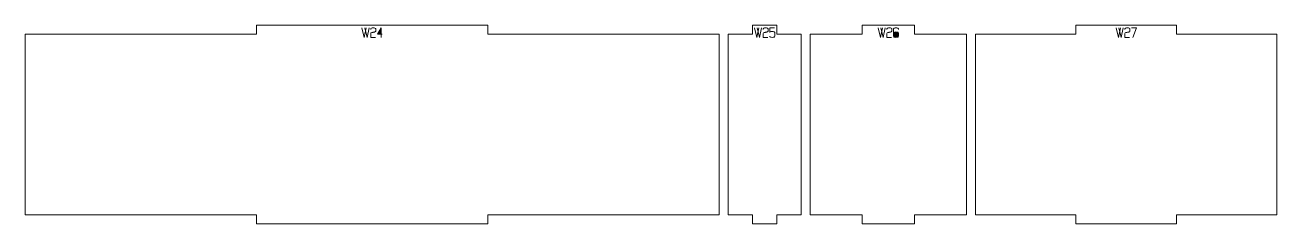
# Model space of a CAD drawing. Header units: centimetres. Extents: x -249 to 275, y -506 to 461.
# Drawn here: x 233.16 to 274.82, y -266.7 to -260.1 of the extents above; entities that cross this region are included whole.
import ezdxf

# ---------------------------------------------------------------- set-up
doc = ezdxf.new("R2010")
doc.units = ezdxf.units.CM
doc.header["$MEASUREMENT"] = 0
doc.layers.add('Capa 1', color=7, linetype='Continuous')

msp = doc.modelspace()

# ---------------------------------------------------------------- hatches: boundary and pattern name
at = {"layer": 'Capa 1', "true_color": 0x3e4095}
h = msp.add_hatch(color=175, dxfattribs=at)
edge = h.paths.add_edge_path()
edge.add_spline(control_points=[(244.36789, -260.19069), (244.36789, -260.19069), (244.44585, -260.50713), (244.44585, -260.50713), (244.44585, -260.50713), (244.51419, -260.19069), (244.51419, -260.19069), (244.51419, -260.19069), (244.51419, -260.19069), (244.51419, -260.19069), (244.51419, -260.19069), (244.44585, -260.50713), (244.44585, -260.50713), (244.44585, -260.50713), (244.36789, -260.19069), (244.36789, -260.19069)], knot_values=[0, 0, 0, 0, 0.2, 0.2, 0.2, 0.4, 0.4, 0.4, 0.6, 0.6, 0.6, 0.8, 0.8, 0.8, 1, 1, 1, 1], degree=3, periodic=1)
h = msp.add_hatch(color=175, dxfattribs=at)
edge = h.paths.add_edge_path()
edge.add_spline(control_points=[(244.46145, -260.19069), (244.46145, -260.19069), (244.53941, -260.50713), (244.53941, -260.50713), (244.53941, -260.50713), (244.60774, -260.19069), (244.60774, -260.19069), (244.60774, -260.19069), (244.60774, -260.19069), (244.60774, -260.19069), (244.60774, -260.19069), (244.53941, -260.50713), (244.53941, -260.50713), (244.53941, -260.50713), (244.46145, -260.19069), (244.46145, -260.19069)], knot_values=[0, 0, 0, 0, 0.2, 0.2, 0.2, 0.4, 0.4, 0.4, 0.6, 0.6, 0.6, 0.8, 0.8, 0.8, 1, 1, 1, 1], degree=3, periodic=1)
h = msp.add_hatch(color=175, dxfattribs=at)
edge = h.paths.add_edge_path()
edge.add_spline(control_points=[(244.66094, -260.50713), (244.66094, -260.50713), (244.66094, -260.37459), (244.66094, -260.37459), (244.66186, -260.36267), (244.67271, -260.3535), (244.6935, -260.34708), (244.70206, -260.34646), (244.71024, -260.34547), (244.71804, -260.34409), (244.72583, -260.34272), (244.73371, -260.34127), (244.74166, -260.33974), (244.75633, -260.33729), (244.76757, -260.3353), (244.77536, -260.33378), (244.78316, -260.33225), (244.79073, -260.33026), (244.79807, -260.32781), (244.81702, -260.32078), (244.8265, -260.31176), (244.8265, -260.30076), (244.8265, -260.30076), (244.8265, -260.226), (244.8265, -260.226), (244.8265, -260.21622), (244.81863, -260.20789), (244.80288, -260.20101), (244.78714, -260.19413), (244.76749, -260.19069), (244.74395, -260.19069), (244.72041, -260.19069), (244.70076, -260.19413), (244.68502, -260.20101), (244.66927, -260.20789), (244.6614, -260.21622), (244.6614, -260.226), (244.6614, -260.226), (244.6614, -260.24847), (244.6614, -260.24847), (244.6614, -260.24847), (244.6614, -260.226), (244.6614, -260.226), (244.6614, -260.21622), (244.66927, -260.20789), (244.68502, -260.20101), (244.70076, -260.19413), (244.72041, -260.19069), (244.74395, -260.19069), (244.76749, -260.19069), (244.78714, -260.19413), (244.80288, -260.20101), (244.81863, -260.20789), (244.8265, -260.21622), (244.8265, -260.226), (244.8265, -260.226), (244.8265, -260.30076), (244.8265, -260.30076), (244.8265, -260.31176), (244.81702, -260.32078), (244.79807, -260.32781), (244.79073, -260.33026), (244.78316, -260.33225), (244.77536, -260.33378), (244.76757, -260.3353), (244.75633, -260.33729), (244.74166, -260.33974), (244.73371, -260.34127), (244.72583, -260.34272), (244.71804, -260.34409), (244.71024, -260.34547), (244.70206, -260.34646), (244.6935, -260.34708), (244.67271, -260.3535), (244.66186, -260.36267), (244.66094, -260.37459), (244.66094, -260.37459), (244.66094, -260.50713), (244.66094, -260.50713), (244.66094, -260.50713), (244.81779, -260.50713), (244.81779, -260.50713), (244.81779, -260.50713), (244.66094, -260.50713), (244.66094, -260.50713)], knot_values=[0, 0, 0, 0, 0.03571429, 0.03571429, 0.03571429, 0.07142857, 0.07142857, 0.07142857, 0.10714286, 0.10714286, 0.10714286, 0.14285714, 0.14285714, 0.14285714, 0.17857143, 0.17857143, 0.17857143, 0.21428571, 0.21428571, 0.21428571, 0.25, 0.25, 0.25, 0.28571429, 0.28571429, 0.28571429, 0.32142857, 0.32142857, 0.32142857, 0.35714286, 0.35714286, 0.35714286, 0.39285714, 0.39285714, 0.39285714, 0.42857143, 0.42857143, 0.42857143, 0.46428571, 0.46428571, 0.46428571, 0.5, 0.5, 0.5, 0.53571429, 0.53571429, 0.53571429, 0.57142857, 0.57142857, 0.57142857, 0.60714286, 0.60714286, 0.60714286, 0.64285714, 0.64285714, 0.64285714, 0.67857143, 0.67857143, 0.67857143, 0.71428571, 0.71428571, 0.71428571, 0.75, 0.75, 0.75, 0.78571429, 0.78571429, 0.78571429, 0.82142857, 0.82142857, 0.82142857, 0.85714286, 0.85714286, 0.85714286, 0.89285714, 0.89285714, 0.89285714, 0.92857143, 0.92857143, 0.92857143, 0.96428571, 0.96428571, 0.96428571, 1, 1, 1, 1], degree=3, periodic=1)
h = msp.add_hatch(color=175, dxfattribs=at)
edge = h.paths.add_edge_path()
edge.add_spline(control_points=[(245.01132, -260.40257), (245.01132, -260.40257), (245.01132, -260.19023), (245.01132, -260.19023), (245.01132, -260.19023), (244.88153, -260.40257), (244.88153, -260.40257), (244.88153, -260.40257), (245.01132, -260.40257), (245.01132, -260.40257)], knot_values=[0, 0, 0, 0, 0.33333333, 0.33333333, 0.33333333, 0.66666667, 0.66666667, 0.66666667, 1, 1, 1, 1], degree=3, periodic=1)
h = msp.add_hatch(color=175, dxfattribs=at)
edge = h.paths.add_edge_path()
edge.add_spline(control_points=[(245.01132, -260.40257), (245.01132, -260.40257), (245.01132, -260.50713), (245.01132, -260.50713), (245.01132, -260.50713), (245.01132, -260.40257), (245.01132, -260.40257), (245.01132, -260.40257), (244.88153, -260.40257), (244.88153, -260.40257), (244.88153, -260.40257), (245.01132, -260.19023), (245.01132, -260.19023), (245.01132, -260.19023), (245.01132, -260.40257), (245.01132, -260.40257), (245.01132, -260.40257), (245.04113, -260.40257), (245.04113, -260.40257), (245.04113, -260.40257), (245.01132, -260.40257), (245.01132, -260.40257)], knot_values=[0, 0, 0, 0, 0.14285714, 0.14285714, 0.14285714, 0.28571429, 0.28571429, 0.28571429, 0.42857143, 0.42857143, 0.42857143, 0.57142857, 0.57142857, 0.57142857, 0.71428571, 0.71428571, 0.71428571, 0.85714286, 0.85714286, 0.85714286, 1, 1, 1, 1], degree=3, periodic=1)
h = msp.add_hatch(color=175, dxfattribs=at)
edge = h.paths.add_edge_path()
edge.add_spline(control_points=[(257.42758, -260.19069), (257.42758, -260.19069), (257.50554, -260.50713), (257.50554, -260.50713), (257.50554, -260.50713), (257.57388, -260.19069), (257.57388, -260.19069), (257.57388, -260.19069), (257.57388, -260.19069), (257.57388, -260.19069), (257.57388, -260.19069), (257.50554, -260.50713), (257.50554, -260.50713), (257.50554, -260.50713), (257.42758, -260.19069), (257.42758, -260.19069)], knot_values=[0, 0, 0, 0, 0.2, 0.2, 0.2, 0.4, 0.4, 0.4, 0.6, 0.6, 0.6, 0.8, 0.8, 0.8, 1, 1, 1, 1], degree=3, periodic=1)
h = msp.add_hatch(color=175, dxfattribs=at)
edge = h.paths.add_edge_path()
edge.add_spline(control_points=[(257.52114, -260.19069), (257.52114, -260.19069), (257.5991, -260.50713), (257.5991, -260.50713), (257.5991, -260.50713), (257.66743, -260.19069), (257.66743, -260.19069), (257.66743, -260.19069), (257.66743, -260.19069), (257.66743, -260.19069), (257.66743, -260.19069), (257.5991, -260.50713), (257.5991, -260.50713), (257.5991, -260.50713), (257.52114, -260.19069), (257.52114, -260.19069)], knot_values=[0, 0, 0, 0, 0.2, 0.2, 0.2, 0.4, 0.4, 0.4, 0.6, 0.6, 0.6, 0.8, 0.8, 0.8, 1, 1, 1, 1], degree=3, periodic=1)
h = msp.add_hatch(color=175, dxfattribs=at)
edge = h.paths.add_edge_path()
edge.add_spline(control_points=[(257.72063, -260.50713), (257.72063, -260.50713), (257.72063, -260.37459), (257.72063, -260.37459), (257.72155, -260.36267), (257.7324, -260.3535), (257.75319, -260.34708), (257.76175, -260.34646), (257.76993, -260.34547), (257.77773, -260.34409), (257.78552, -260.34272), (257.7934, -260.34127), (257.80135, -260.33974), (257.81602, -260.33729), (257.82726, -260.3353), (257.83505, -260.33378), (257.84285, -260.33225), (257.85042, -260.33026), (257.85776, -260.32781), (257.87671, -260.32078), (257.88619, -260.31176), (257.88619, -260.30076), (257.88619, -260.30076), (257.88619, -260.226), (257.88619, -260.226), (257.88619, -260.21622), (257.87832, -260.20789), (257.86257, -260.20101), (257.84683, -260.19413), (257.82718, -260.19069), (257.80364, -260.19069), (257.7801, -260.19069), (257.76045, -260.19413), (257.74471, -260.20101), (257.72896, -260.20789), (257.72109, -260.21622), (257.72109, -260.226), (257.72109, -260.226), (257.72109, -260.24847), (257.72109, -260.24847), (257.72109, -260.24847), (257.72109, -260.226), (257.72109, -260.226), (257.72109, -260.21622), (257.72896, -260.20789), (257.74471, -260.20101), (257.76045, -260.19413), (257.7801, -260.19069), (257.80364, -260.19069), (257.82718, -260.19069), (257.84683, -260.19413), (257.86257, -260.20101), (257.87832, -260.20789), (257.88619, -260.21622), (257.88619, -260.226), (257.88619, -260.226), (257.88619, -260.30076), (257.88619, -260.30076), (257.88619, -260.31176), (257.87671, -260.32078), (257.85776, -260.32781), (257.85042, -260.33026), (257.84285, -260.33225), (257.83505, -260.33378), (257.82726, -260.3353), (257.81602, -260.33729), (257.80135, -260.33974), (257.7934, -260.34127), (257.78552, -260.34272), (257.77773, -260.34409), (257.76993, -260.34547), (257.76175, -260.34646), (257.75319, -260.34708), (257.7324, -260.3535), (257.72155, -260.36267), (257.72063, -260.37459), (257.72063, -260.37459), (257.72063, -260.50713), (257.72063, -260.50713), (257.72063, -260.50713), (257.87748, -260.50713), (257.87748, -260.50713), (257.87748, -260.50713), (257.72063, -260.50713), (257.72063, -260.50713)], knot_values=[0, 0, 0, 0, 0.03571429, 0.03571429, 0.03571429, 0.07142857, 0.07142857, 0.07142857, 0.10714286, 0.10714286, 0.10714286, 0.14285714, 0.14285714, 0.14285714, 0.17857143, 0.17857143, 0.17857143, 0.21428571, 0.21428571, 0.21428571, 0.25, 0.25, 0.25, 0.28571429, 0.28571429, 0.28571429, 0.32142857, 0.32142857, 0.32142857, 0.35714286, 0.35714286, 0.35714286, 0.39285714, 0.39285714, 0.39285714, 0.42857143, 0.42857143, 0.42857143, 0.46428571, 0.46428571, 0.46428571, 0.5, 0.5, 0.5, 0.53571429, 0.53571429, 0.53571429, 0.57142857, 0.57142857, 0.57142857, 0.60714286, 0.60714286, 0.60714286, 0.64285714, 0.64285714, 0.64285714, 0.67857143, 0.67857143, 0.67857143, 0.71428571, 0.71428571, 0.71428571, 0.75, 0.75, 0.75, 0.78571429, 0.78571429, 0.78571429, 0.82142857, 0.82142857, 0.82142857, 0.85714286, 0.85714286, 0.85714286, 0.89285714, 0.89285714, 0.89285714, 0.92857143, 0.92857143, 0.92857143, 0.96428571, 0.96428571, 0.96428571, 1, 1, 1, 1], degree=3, periodic=1)
h = msp.add_hatch(color=175, dxfattribs=at)
edge = h.paths.add_edge_path()
edge.add_spline(control_points=[(258.02377, -260.50713), (258.00023, -260.50713), (257.98058, -260.50369), (257.96484, -260.49681), (257.94909, -260.48993), (257.94122, -260.4816), (257.94122, -260.47182), (257.94122, -260.4816), (257.94909, -260.48993), (257.96484, -260.49681), (257.98058, -260.50369), (258.00023, -260.50713), (258.02377, -260.50713), (258.04731, -260.50713), (258.06696, -260.50369), (258.0827, -260.49681), (258.09845, -260.48993), (258.10632, -260.4816), (258.10632, -260.47182), (258.10632, -260.47182), (258.10632, -260.34616), (258.10632, -260.34616), (258.10632, -260.33637), (258.09845, -260.32804), (258.0827, -260.32116), (258.06696, -260.31428), (258.04731, -260.31084), (258.02377, -260.31084), (258.00237, -260.31268), (257.98586, -260.31513), (257.97424, -260.31818), (257.96262, -260.32124), (257.95162, -260.33057), (257.94122, -260.34616), (257.94122, -260.34616), (257.94122, -260.19069), (257.94122, -260.19069), (257.94122, -260.19069), (258.10082, -260.19069), (258.10082, -260.19069), (258.10082, -260.19069), (257.94122, -260.19069), (257.94122, -260.19069), (257.94122, -260.19069), (257.94122, -260.34616), (257.94122, -260.34616), (257.95162, -260.33057), (257.96262, -260.32124), (257.97424, -260.31818), (257.98586, -260.31513), (258.00237, -260.31268), (258.02377, -260.31084), (258.04731, -260.31084), (258.06696, -260.31428), (258.0827, -260.32116), (258.09845, -260.32804), (258.10632, -260.33637), (258.10632, -260.34616), (258.10632, -260.34616), (258.10632, -260.47182), (258.10632, -260.47182), (258.10632, -260.4816), (258.09845, -260.48993), (258.0827, -260.49681), (258.06696, -260.50369), (258.04731, -260.50713), (258.02377, -260.50713)], knot_values=[0, 0, 0, 0, 0.04545455, 0.04545455, 0.04545455, 0.09090909, 0.09090909, 0.09090909, 0.13636364, 0.13636364, 0.13636364, 0.18181818, 0.18181818, 0.18181818, 0.22727273, 0.22727273, 0.22727273, 0.27272727, 0.27272727, 0.27272727, 0.31818182, 0.31818182, 0.31818182, 0.36363636, 0.36363636, 0.36363636, 0.40909091, 0.40909091, 0.40909091, 0.45454545, 0.45454545, 0.45454545, 0.5, 0.5, 0.5, 0.54545455, 0.54545455, 0.54545455, 0.59090909, 0.59090909, 0.59090909, 0.63636364, 0.63636364, 0.63636364, 0.68181818, 0.68181818, 0.68181818, 0.72727273, 0.72727273, 0.72727273, 0.77272727, 0.77272727, 0.77272727, 0.81818182, 0.81818182, 0.81818182, 0.86363636, 0.86363636, 0.86363636, 0.90909091, 0.90909091, 0.90909091, 0.95454545, 0.95454545, 0.95454545, 1, 1, 1, 1], degree=3, periodic=1)
h = msp.add_hatch(color=175, dxfattribs=at)
edge = h.paths.add_edge_path()
edge.add_spline(control_points=[(261.54545, -260.19069), (261.54545, -260.19069), (261.62341, -260.50713), (261.62341, -260.50713), (261.62341, -260.50713), (261.69175, -260.19069), (261.69175, -260.19069), (261.69175, -260.19069), (261.69175, -260.19069), (261.69175, -260.19069), (261.69175, -260.19069), (261.62341, -260.50713), (261.62341, -260.50713), (261.62341, -260.50713), (261.54545, -260.19069), (261.54545, -260.19069)], knot_values=[0, 0, 0, 0, 0.2, 0.2, 0.2, 0.4, 0.4, 0.4, 0.6, 0.6, 0.6, 0.8, 0.8, 0.8, 1, 1, 1, 1], degree=3, periodic=1)
h = msp.add_hatch(color=175, dxfattribs=at)
edge = h.paths.add_edge_path()
edge.add_spline(control_points=[(261.63901, -260.19069), (261.63901, -260.19069), (261.71697, -260.50713), (261.71697, -260.50713), (261.71697, -260.50713), (261.7853, -260.19069), (261.7853, -260.19069), (261.7853, -260.19069), (261.7853, -260.19069), (261.7853, -260.19069), (261.7853, -260.19069), (261.71697, -260.50713), (261.71697, -260.50713), (261.71697, -260.50713), (261.63901, -260.19069), (261.63901, -260.19069)], knot_values=[0, 0, 0, 0, 0.2, 0.2, 0.2, 0.4, 0.4, 0.4, 0.6, 0.6, 0.6, 0.8, 0.8, 0.8, 1, 1, 1, 1], degree=3, periodic=1)
h = msp.add_hatch(color=175, dxfattribs=at)
edge = h.paths.add_edge_path()
edge.add_spline(control_points=[(261.8385, -260.50713), (261.8385, -260.50713), (261.8385, -260.37459), (261.8385, -260.37459), (261.83942, -260.36267), (261.85027, -260.3535), (261.87106, -260.34708), (261.87962, -260.34646), (261.8878, -260.34547), (261.8956, -260.34409), (261.90339, -260.34272), (261.91127, -260.34127), (261.91922, -260.33974), (261.93389, -260.33729), (261.94513, -260.3353), (261.95292, -260.33378), (261.96072, -260.33225), (261.96829, -260.33026), (261.97563, -260.32781), (261.99458, -260.32078), (262.00406, -260.31176), (262.00406, -260.30076), (262.00406, -260.30076), (262.00406, -260.226), (262.00406, -260.226), (262.00406, -260.21622), (261.99619, -260.20789), (261.98044, -260.20101), (261.9647, -260.19413), (261.94505, -260.19069), (261.92151, -260.19069), (261.89797, -260.19069), (261.87832, -260.19413), (261.86258, -260.20101), (261.84683, -260.20789), (261.83896, -260.21622), (261.83896, -260.226), (261.83896, -260.226), (261.83896, -260.24847), (261.83896, -260.24847), (261.83896, -260.24847), (261.83896, -260.226), (261.83896, -260.226), (261.83896, -260.21622), (261.84683, -260.20789), (261.86258, -260.20101), (261.87832, -260.19413), (261.89797, -260.19069), (261.92151, -260.19069), (261.94505, -260.19069), (261.9647, -260.19413), (261.98044, -260.20101), (261.99619, -260.20789), (262.00406, -260.21622), (262.00406, -260.226), (262.00406, -260.226), (262.00406, -260.30076), (262.00406, -260.30076), (262.00406, -260.31176), (261.99458, -260.32078), (261.97563, -260.32781), (261.96829, -260.33026), (261.96072, -260.33225), (261.95292, -260.33378), (261.94513, -260.3353), (261.93389, -260.33729), (261.91922, -260.33974), (261.91127, -260.34127), (261.90339, -260.34272), (261.8956, -260.34409), (261.8878, -260.34547), (261.87962, -260.34646), (261.87106, -260.34708), (261.85027, -260.3535), (261.83942, -260.36267), (261.8385, -260.37459), (261.8385, -260.37459), (261.8385, -260.50713), (261.8385, -260.50713), (261.8385, -260.50713), (261.99535, -260.50713), (261.99535, -260.50713), (261.99535, -260.50713), (261.8385, -260.50713), (261.8385, -260.50713)], knot_values=[0, 0, 0, 0, 0.03571429, 0.03571429, 0.03571429, 0.07142857, 0.07142857, 0.07142857, 0.10714286, 0.10714286, 0.10714286, 0.14285714, 0.14285714, 0.14285714, 0.17857143, 0.17857143, 0.17857143, 0.21428571, 0.21428571, 0.21428571, 0.25, 0.25, 0.25, 0.28571429, 0.28571429, 0.28571429, 0.32142857, 0.32142857, 0.32142857, 0.35714286, 0.35714286, 0.35714286, 0.39285714, 0.39285714, 0.39285714, 0.42857143, 0.42857143, 0.42857143, 0.46428571, 0.46428571, 0.46428571, 0.5, 0.5, 0.5, 0.53571429, 0.53571429, 0.53571429, 0.57142857, 0.57142857, 0.57142857, 0.60714286, 0.60714286, 0.60714286, 0.64285714, 0.64285714, 0.64285714, 0.67857143, 0.67857143, 0.67857143, 0.71428571, 0.71428571, 0.71428571, 0.75, 0.75, 0.75, 0.78571429, 0.78571429, 0.78571429, 0.82142857, 0.82142857, 0.82142857, 0.85714286, 0.85714286, 0.85714286, 0.89285714, 0.89285714, 0.89285714, 0.92857143, 0.92857143, 0.92857143, 0.96428571, 0.96428571, 0.96428571, 1, 1, 1, 1], degree=3, periodic=1)
h = msp.add_hatch(color=175, dxfattribs=at)
edge = h.paths.add_edge_path()
edge.add_spline(control_points=[(262.14164, -260.50713), (262.1181, -260.50713), (262.09845, -260.50369), (262.08271, -260.49681), (262.06696, -260.48993), (262.05909, -260.4816), (262.05909, -260.47182), (262.05909, -260.47182), (262.05909, -260.36496), (262.05909, -260.36496), (262.05909, -260.36496), (262.05909, -260.226), (262.05909, -260.226), (262.05909, -260.21622), (262.06696, -260.20789), (262.08271, -260.20101), (262.09845, -260.19413), (262.1181, -260.19069), (262.14164, -260.19069), (262.16518, -260.19069), (262.18483, -260.19413), (262.20057, -260.20101), (262.21632, -260.20789), (262.22419, -260.21622), (262.22419, -260.226), (262.22419, -260.226), (262.22419, -260.25168), (262.22419, -260.25168), (262.22419, -260.25168), (262.22419, -260.226), (262.22419, -260.226), (262.22419, -260.21622), (262.21632, -260.20789), (262.20057, -260.20101), (262.18483, -260.19413), (262.16518, -260.19069), (262.14164, -260.19069), (262.1181, -260.19069), (262.09845, -260.19413), (262.08271, -260.20101), (262.06696, -260.20789), (262.05909, -260.21622), (262.05909, -260.226), (262.05909, -260.226), (262.05909, -260.36496), (262.05909, -260.36496), (262.05909, -260.35579), (262.06864, -260.34761), (262.08775, -260.34043), (262.10686, -260.33324), (262.12482, -260.32965), (262.14164, -260.32965), (262.16518, -260.32965), (262.18483, -260.33309), (262.20057, -260.33997), (262.21632, -260.34685), (262.22419, -260.35518), (262.22419, -260.36496), (262.22419, -260.36496), (262.22419, -260.47182), (262.22419, -260.47182), (262.22419, -260.4816), (262.21632, -260.48993), (262.20057, -260.49681), (262.18483, -260.50369), (262.16518, -260.50713), (262.14164, -260.50713)], knot_values=[0, 0, 0, 0, 0.04545455, 0.04545455, 0.04545455, 0.09090909, 0.09090909, 0.09090909, 0.13636364, 0.13636364, 0.13636364, 0.18181818, 0.18181818, 0.18181818, 0.22727273, 0.22727273, 0.22727273, 0.27272727, 0.27272727, 0.27272727, 0.31818182, 0.31818182, 0.31818182, 0.36363636, 0.36363636, 0.36363636, 0.40909091, 0.40909091, 0.40909091, 0.45454545, 0.45454545, 0.45454545, 0.5, 0.5, 0.5, 0.54545455, 0.54545455, 0.54545455, 0.59090909, 0.59090909, 0.59090909, 0.63636364, 0.63636364, 0.63636364, 0.68181818, 0.68181818, 0.68181818, 0.72727273, 0.72727273, 0.72727273, 0.77272727, 0.77272727, 0.77272727, 0.81818182, 0.81818182, 0.81818182, 0.86363636, 0.86363636, 0.86363636, 0.90909091, 0.90909091, 0.90909091, 0.95454545, 0.95454545, 0.95454545, 1, 1, 1, 1], degree=3, periodic=1)
h = msp.add_hatch(color=175, dxfattribs=at)
edge = h.paths.add_edge_path()
edge.add_spline(control_points=[(262.05909, -260.47182), (262.05909, -260.4816), (262.06696, -260.48993), (262.08271, -260.49681), (262.09845, -260.50369), (262.1181, -260.50713), (262.14164, -260.50713), (262.16518, -260.50713), (262.18483, -260.50369), (262.20057, -260.49681), (262.21632, -260.48993), (262.22419, -260.4816), (262.22419, -260.47182), (262.22419, -260.47182), (262.22419, -260.36496), (262.22419, -260.36496), (262.22419, -260.35518), (262.21632, -260.34685), (262.20057, -260.33997), (262.18483, -260.33309), (262.16518, -260.32965), (262.14164, -260.32965), (262.12482, -260.32965), (262.10686, -260.33324), (262.08775, -260.34043), (262.06864, -260.34761), (262.05909, -260.35579), (262.05909, -260.36496), (262.05909, -260.36496), (262.05909, -260.47182), (262.05909, -260.47182)], knot_values=[0, 0, 0, 0, 0.1, 0.1, 0.1, 0.2, 0.2, 0.2, 0.3, 0.3, 0.3, 0.4, 0.4, 0.4, 0.5, 0.5, 0.5, 0.6, 0.6, 0.6, 0.7, 0.7, 0.7, 0.8, 0.8, 0.8, 0.9, 0.9, 0.9, 1, 1, 1, 1], degree=3, periodic=1)
h = msp.add_hatch(color=175, dxfattribs=at)
edge = h.paths.add_edge_path()
edge.add_spline(control_points=[(269.46703, -260.19069), (269.46703, -260.19069), (269.54499, -260.50713), (269.54499, -260.50713), (269.54499, -260.50713), (269.61333, -260.19069), (269.61333, -260.19069), (269.61333, -260.19069), (269.61333, -260.19069), (269.61333, -260.19069), (269.61333, -260.19069), (269.54499, -260.50713), (269.54499, -260.50713), (269.54499, -260.50713), (269.46703, -260.19069), (269.46703, -260.19069)], knot_values=[0, 0, 0, 0, 0.2, 0.2, 0.2, 0.4, 0.4, 0.4, 0.6, 0.6, 0.6, 0.8, 0.8, 0.8, 1, 1, 1, 1], degree=3, periodic=1)
h = msp.add_hatch(color=175, dxfattribs=at)
edge = h.paths.add_edge_path()
edge.add_spline(control_points=[(269.56059, -260.19069), (269.56059, -260.19069), (269.63855, -260.50713), (269.63855, -260.50713), (269.63855, -260.50713), (269.70688, -260.19069), (269.70688, -260.19069), (269.70688, -260.19069), (269.70688, -260.19069), (269.70688, -260.19069), (269.70688, -260.19069), (269.63855, -260.50713), (269.63855, -260.50713), (269.63855, -260.50713), (269.56059, -260.19069), (269.56059, -260.19069)], knot_values=[0, 0, 0, 0, 0.2, 0.2, 0.2, 0.4, 0.4, 0.4, 0.6, 0.6, 0.6, 0.8, 0.8, 0.8, 1, 1, 1, 1], degree=3, periodic=1)
h = msp.add_hatch(color=175, dxfattribs=at)
edge = h.paths.add_edge_path()
edge.add_spline(control_points=[(269.76008, -260.50713), (269.76008, -260.50713), (269.76008, -260.37459), (269.76008, -260.37459), (269.761, -260.36267), (269.77185, -260.3535), (269.79264, -260.34708), (269.8012, -260.34646), (269.80938, -260.34547), (269.81718, -260.34409), (269.82497, -260.34272), (269.83285, -260.34127), (269.8408, -260.33974), (269.85547, -260.33729), (269.86671, -260.3353), (269.8745, -260.33378), (269.8823, -260.33225), (269.88987, -260.33026), (269.89721, -260.32781), (269.91616, -260.32078), (269.92564, -260.31176), (269.92564, -260.30076), (269.92564, -260.30076), (269.92564, -260.226), (269.92564, -260.226), (269.92564, -260.21622), (269.91777, -260.20789), (269.90202, -260.20101), (269.88628, -260.19413), (269.86663, -260.19069), (269.84309, -260.19069), (269.81955, -260.19069), (269.7999, -260.19413), (269.78416, -260.20101), (269.76841, -260.20789), (269.76054, -260.21622), (269.76054, -260.226), (269.76054, -260.226), (269.76054, -260.24847), (269.76054, -260.24847), (269.76054, -260.24847), (269.76054, -260.226), (269.76054, -260.226), (269.76054, -260.21622), (269.76841, -260.20789), (269.78416, -260.20101), (269.7999, -260.19413), (269.81955, -260.19069), (269.84309, -260.19069), (269.86663, -260.19069), (269.88628, -260.19413), (269.90202, -260.20101), (269.91777, -260.20789), (269.92564, -260.21622), (269.92564, -260.226), (269.92564, -260.226), (269.92564, -260.30076), (269.92564, -260.30076), (269.92564, -260.31176), (269.91616, -260.32078), (269.89721, -260.32781), (269.88987, -260.33026), (269.8823, -260.33225), (269.8745, -260.33378), (269.86671, -260.3353), (269.85547, -260.33729), (269.8408, -260.33974), (269.83285, -260.34127), (269.82497, -260.34272), (269.81718, -260.34409), (269.80938, -260.34547), (269.8012, -260.34646), (269.79264, -260.34708), (269.77185, -260.3535), (269.761, -260.36267), (269.76008, -260.37459), (269.76008, -260.37459), (269.76008, -260.50713), (269.76008, -260.50713), (269.76008, -260.50713), (269.91693, -260.50713), (269.91693, -260.50713), (269.91693, -260.50713), (269.76008, -260.50713), (269.76008, -260.50713)], knot_values=[0, 0, 0, 0, 0.03571429, 0.03571429, 0.03571429, 0.07142857, 0.07142857, 0.07142857, 0.10714286, 0.10714286, 0.10714286, 0.14285714, 0.14285714, 0.14285714, 0.17857143, 0.17857143, 0.17857143, 0.21428571, 0.21428571, 0.21428571, 0.25, 0.25, 0.25, 0.28571429, 0.28571429, 0.28571429, 0.32142857, 0.32142857, 0.32142857, 0.35714286, 0.35714286, 0.35714286, 0.39285714, 0.39285714, 0.39285714, 0.42857143, 0.42857143, 0.42857143, 0.46428571, 0.46428571, 0.46428571, 0.5, 0.5, 0.5, 0.53571429, 0.53571429, 0.53571429, 0.57142857, 0.57142857, 0.57142857, 0.60714286, 0.60714286, 0.60714286, 0.64285714, 0.64285714, 0.64285714, 0.67857143, 0.67857143, 0.67857143, 0.71428571, 0.71428571, 0.71428571, 0.75, 0.75, 0.75, 0.78571429, 0.78571429, 0.78571429, 0.82142857, 0.82142857, 0.82142857, 0.85714286, 0.85714286, 0.85714286, 0.89285714, 0.89285714, 0.89285714, 0.92857143, 0.92857143, 0.92857143, 0.96428571, 0.96428571, 0.96428571, 1, 1, 1, 1], degree=3, periodic=1)
h = msp.add_hatch(color=175, dxfattribs=at)
edge = h.paths.add_edge_path()
edge.add_spline(control_points=[(270.01919, -260.50713), (270.01919, -260.50713), (270.14027, -260.19069), (270.14027, -260.19069), (270.14027, -260.19069), (269.98067, -260.19069), (269.98067, -260.19069), (269.98067, -260.19069), (270.14027, -260.19069), (270.14027, -260.19069), (270.14027, -260.19069), (270.01919, -260.50713), (270.01919, -260.50713)], knot_values=[0, 0, 0, 0, 0.25, 0.25, 0.25, 0.5, 0.5, 0.5, 0.75, 0.75, 0.75, 1, 1, 1, 1], degree=3, periodic=1)

# ---------------------------------------------------------------- linework, layer by layer
at = {"layer": 'Capa 1', "color": 240, "lineweight": 20}
for points in [[(233.15739, -260.40073), (233.15739, -260.40073), (233.15739, -266.40073), (233.15739, -266.40073), (233.15739, -266.40073), (240.85547, -266.40073), (240.85547, -266.40073), (240.85547, -266.40073), (240.85547, -266.70073), (240.85547, -266.70073), (240.85547, -266.70073), (248.55356, -266.70073), (248.55356, -266.70073), (248.55356, -266.70073), (248.55356, -266.40073), (248.55356, -266.40073), (248.55356, -266.40073), (256.25164, -266.40073), (256.25164, -266.40073), (256.25164, -266.40073), (256.25164, -260.40073), (256.25164, -260.40073), (256.25164, -260.40073), (248.55356, -260.40073), (248.55356, -260.40073), (248.55356, -260.40073), (248.55356, -260.10073), (248.55356, -260.10073), (248.55356, -260.10073), (240.85547, -260.10073), (240.85547, -260.10073), (240.85547, -260.10073), (240.85547, -260.40073), (240.85547, -260.40073), (240.85547, -260.40073), (233.15739, -260.40073), (233.15739, -260.40073)], [(256.55164, -260.40073), (256.55164, -260.40073), (256.55164, -266.40073), (256.55164, -266.40073), (256.55164, -266.40073), (257.36185, -266.40073), (257.36185, -266.40073), (257.36185, -266.40073), (257.36185, -266.70073), (257.36185, -266.70073), (257.36185, -266.70073), (258.17206, -266.70073), (258.17206, -266.70073), (258.17206, -266.70073), (258.17206, -266.40073), (258.17206, -266.40073), (258.17206, -266.40073), (258.98227, -266.40073), (258.98227, -266.40073), (258.98227, -266.40073), (258.98227, -260.40073), (258.98227, -260.40073), (258.98227, -260.40073), (258.17206, -260.40073), (258.17206, -260.40073), (258.17206, -260.40073), (258.17206, -260.10073), (258.17206, -260.10073), (258.17206, -260.10073), (257.36185, -260.10073), (257.36185, -260.10073), (257.36185, -260.10073), (257.36185, -260.40073), (257.36185, -260.40073), (257.36185, -260.40073), (256.55164, -260.40073), (256.55164, -260.40073)], [(259.28227, -260.40073), (259.28227, -260.40073), (259.28227, -266.40073), (259.28227, -266.40073), (259.28227, -266.40073), (261.0173, -266.40073), (261.0173, -266.40073), (261.0173, -266.40073), (261.0173, -266.70073), (261.0173, -266.70073), (261.0173, -266.70073), (262.75234, -266.70073), (262.75234, -266.70073), (262.75234, -266.70073), (262.75234, -266.40073), (262.75234, -266.40073), (262.75234, -266.40073), (264.48737, -266.40073), (264.48737, -266.40073), (264.48737, -266.40073), (264.48737, -260.40073), (264.48737, -260.40073), (264.48737, -260.40073), (262.75234, -260.40073), (262.75234, -260.40073), (262.75234, -260.40073), (262.75234, -260.10073), (262.75234, -260.10073), (262.75234, -260.10073), (261.0173, -260.10073), (261.0173, -260.10073), (261.0173, -260.10073), (261.0173, -260.40073), (261.0173, -260.40073), (261.0173, -260.40073), (259.28227, -260.40073), (259.28227, -260.40073)], [(264.78737, -260.40073), (264.78737, -260.40073), (264.78737, -266.40073), (264.78737, -266.40073), (264.78737, -266.40073), (268.13156, -266.40073), (268.13156, -266.40073), (268.13156, -266.40073), (268.13156, -266.70073), (268.13156, -266.70073), (268.13156, -266.70073), (271.47575, -266.70073), (271.47575, -266.70073), (271.47575, -266.70073), (271.47575, -266.40073), (271.47575, -266.40073), (271.47575, -266.40073), (274.81994, -266.40073), (274.81994, -266.40073), (274.81994, -266.40073), (274.81994, -260.40073), (274.81994, -260.40073), (274.81994, -260.40073), (271.47575, -260.40073), (271.47575, -260.40073), (271.47575, -260.40073), (271.47575, -260.10073), (271.47575, -260.10073), (271.47575, -260.10073), (268.13156, -260.10073), (268.13156, -260.10073), (268.13156, -260.10073), (268.13156, -260.40073), (268.13156, -260.40073), (268.13156, -260.40073), (264.78737, -260.40073), (264.78737, -260.40073)]]:
    msp.add_open_spline(points, degree=3, knots=[0, 0, 0, 0, 0.08333333, 0.08333333, 0.08333333, 0.16666667, 0.16666667, 0.16666667, 0.25, 0.25, 0.25, 0.33333333, 0.33333333, 0.33333333, 0.41666667, 0.41666667, 0.41666667, 0.5, 0.5, 0.5, 0.58333333, 0.58333333, 0.58333333, 0.66666667, 0.66666667, 0.66666667, 0.75, 0.75, 0.75, 0.83333333, 0.83333333, 0.83333333, 0.91666667, 0.91666667, 0.91666667, 1, 1, 1, 1], dxfattribs=at)
at = {"layer": 'Capa 1', "color": 114, "lineweight": 9}
for points, knots in [([(244.36789, -260.19069), (244.36789, -260.19069), (244.44585, -260.50713), (244.44585, -260.50713), (244.44585, -260.50713), (244.51419, -260.19069), (244.51419, -260.19069), (244.51419, -260.19069), (244.51419, -260.19069), (244.51419, -260.19069), (244.51419, -260.19069), (244.44585, -260.50713), (244.44585, -260.50713), (244.44585, -260.50713), (244.36789, -260.19069), (244.36789, -260.19069)], [0, 0, 0, 0, 0.2, 0.2, 0.2, 0.4, 0.4, 0.4, 0.6, 0.6, 0.6, 0.8, 0.8, 0.8, 1, 1, 1, 1]), ([(244.46145, -260.19069), (244.46145, -260.19069), (244.53941, -260.50713), (244.53941, -260.50713), (244.53941, -260.50713), (244.60774, -260.19069), (244.60774, -260.19069), (244.60774, -260.19069), (244.60774, -260.19069), (244.60774, -260.19069), (244.60774, -260.19069), (244.53941, -260.50713), (244.53941, -260.50713), (244.53941, -260.50713), (244.46145, -260.19069), (244.46145, -260.19069)], [0, 0, 0, 0, 0.2, 0.2, 0.2, 0.4, 0.4, 0.4, 0.6, 0.6, 0.6, 0.8, 0.8, 0.8, 1, 1, 1, 1]), ([(244.66094, -260.50713), (244.66094, -260.50713), (244.66094, -260.37459), (244.66094, -260.37459), (244.66186, -260.36267), (244.67271, -260.3535), (244.6935, -260.34708), (244.70206, -260.34646), (244.71024, -260.34547), (244.71804, -260.34409), (244.72583, -260.34272), (244.73371, -260.34127), (244.74166, -260.33974), (244.75633, -260.33729), (244.76757, -260.3353), (244.77536, -260.33378), (244.78316, -260.33225), (244.79073, -260.33026), (244.79807, -260.32781), (244.81702, -260.32078), (244.8265, -260.31176), (244.8265, -260.30076), (244.8265, -260.30076), (244.8265, -260.226), (244.8265, -260.226), (244.8265, -260.21622), (244.81863, -260.20789), (244.80288, -260.20101), (244.78714, -260.19413), (244.76749, -260.19069), (244.74395, -260.19069), (244.72041, -260.19069), (244.70076, -260.19413), (244.68502, -260.20101), (244.66927, -260.20789), (244.6614, -260.21622), (244.6614, -260.226), (244.6614, -260.226), (244.6614, -260.24847), (244.6614, -260.24847), (244.6614, -260.24847), (244.6614, -260.226), (244.6614, -260.226), (244.6614, -260.21622), (244.66927, -260.20789), (244.68502, -260.20101), (244.70076, -260.19413), (244.72041, -260.19069), (244.74395, -260.19069), (244.76749, -260.19069), (244.78714, -260.19413), (244.80288, -260.20101), (244.81863, -260.20789), (244.8265, -260.21622), (244.8265, -260.226), (244.8265, -260.226), (244.8265, -260.30076), (244.8265, -260.30076), (244.8265, -260.31176), (244.81702, -260.32078), (244.79807, -260.32781), (244.79073, -260.33026), (244.78316, -260.33225), (244.77536, -260.33378), (244.76757, -260.3353), (244.75633, -260.33729), (244.74166, -260.33974), (244.73371, -260.34127), (244.72583, -260.34272), (244.71804, -260.34409), (244.71024, -260.34547), (244.70206, -260.34646), (244.6935, -260.34708), (244.67271, -260.3535), (244.66186, -260.36267), (244.66094, -260.37459), (244.66094, -260.37459), (244.66094, -260.50713), (244.66094, -260.50713), (244.66094, -260.50713), (244.81779, -260.50713), (244.81779, -260.50713), (244.81779, -260.50713), (244.66094, -260.50713), (244.66094, -260.50713)], [0, 0, 0, 0, 0.03571429, 0.03571429, 0.03571429, 0.07142857, 0.07142857, 0.07142857, 0.10714286, 0.10714286, 0.10714286, 0.14285714, 0.14285714, 0.14285714, 0.17857143, 0.17857143, 0.17857143, 0.21428571, 0.21428571, 0.21428571, 0.25, 0.25, 0.25, 0.28571429, 0.28571429, 0.28571429, 0.32142857, 0.32142857, 0.32142857, 0.35714286, 0.35714286, 0.35714286, 0.39285714, 0.39285714, 0.39285714, 0.42857143, 0.42857143, 0.42857143, 0.46428571, 0.46428571, 0.46428571, 0.5, 0.5, 0.5, 0.53571429, 0.53571429, 0.53571429, 0.57142857, 0.57142857, 0.57142857, 0.60714286, 0.60714286, 0.60714286, 0.64285714, 0.64285714, 0.64285714, 0.67857143, 0.67857143, 0.67857143, 0.71428571, 0.71428571, 0.71428571, 0.75, 0.75, 0.75, 0.78571429, 0.78571429, 0.78571429, 0.82142857, 0.82142857, 0.82142857, 0.85714286, 0.85714286, 0.85714286, 0.89285714, 0.89285714, 0.89285714, 0.92857143, 0.92857143, 0.92857143, 0.96428571, 0.96428571, 0.96428571, 1, 1, 1, 1]), ([(245.01132, -260.40257), (245.01132, -260.40257), (245.01132, -260.19023), (245.01132, -260.19023), (245.01132, -260.19023), (244.88153, -260.40257), (244.88153, -260.40257), (244.88153, -260.40257), (245.01132, -260.40257), (245.01132, -260.40257)], [0, 0, 0, 0, 0.33333333, 0.33333333, 0.33333333, 0.66666667, 0.66666667, 0.66666667, 1, 1, 1, 1]), ([(245.01132, -260.40257), (245.01132, -260.40257), (245.01132, -260.50713), (245.01132, -260.50713), (245.01132, -260.50713), (245.01132, -260.40257), (245.01132, -260.40257), (245.01132, -260.40257), (244.88153, -260.40257), (244.88153, -260.40257), (244.88153, -260.40257), (245.01132, -260.19023), (245.01132, -260.19023), (245.01132, -260.19023), (245.01132, -260.40257), (245.01132, -260.40257), (245.01132, -260.40257), (245.04113, -260.40257), (245.04113, -260.40257), (245.04113, -260.40257), (245.01132, -260.40257), (245.01132, -260.40257)], [0, 0, 0, 0, 0.14285714, 0.14285714, 0.14285714, 0.28571429, 0.28571429, 0.28571429, 0.42857143, 0.42857143, 0.42857143, 0.57142857, 0.57142857, 0.57142857, 0.71428571, 0.71428571, 0.71428571, 0.85714286, 0.85714286, 0.85714286, 1, 1, 1, 1]), ([(257.42758, -260.19069), (257.42758, -260.19069), (257.50554, -260.50713), (257.50554, -260.50713), (257.50554, -260.50713), (257.57388, -260.19069), (257.57388, -260.19069), (257.57388, -260.19069), (257.57388, -260.19069), (257.57388, -260.19069), (257.57388, -260.19069), (257.50554, -260.50713), (257.50554, -260.50713), (257.50554, -260.50713), (257.42758, -260.19069), (257.42758, -260.19069)], [0, 0, 0, 0, 0.2, 0.2, 0.2, 0.4, 0.4, 0.4, 0.6, 0.6, 0.6, 0.8, 0.8, 0.8, 1, 1, 1, 1]), ([(257.52114, -260.19069), (257.52114, -260.19069), (257.5991, -260.50713), (257.5991, -260.50713), (257.5991, -260.50713), (257.66743, -260.19069), (257.66743, -260.19069), (257.66743, -260.19069), (257.66743, -260.19069), (257.66743, -260.19069), (257.66743, -260.19069), (257.5991, -260.50713), (257.5991, -260.50713), (257.5991, -260.50713), (257.52114, -260.19069), (257.52114, -260.19069)], [0, 0, 0, 0, 0.2, 0.2, 0.2, 0.4, 0.4, 0.4, 0.6, 0.6, 0.6, 0.8, 0.8, 0.8, 1, 1, 1, 1]), ([(257.72063, -260.50713), (257.72063, -260.50713), (257.72063, -260.37459), (257.72063, -260.37459), (257.72155, -260.36267), (257.7324, -260.3535), (257.75319, -260.34708), (257.76175, -260.34646), (257.76993, -260.34547), (257.77773, -260.34409), (257.78552, -260.34272), (257.7934, -260.34127), (257.80135, -260.33974), (257.81602, -260.33729), (257.82726, -260.3353), (257.83505, -260.33378), (257.84285, -260.33225), (257.85042, -260.33026), (257.85776, -260.32781), (257.87671, -260.32078), (257.88619, -260.31176), (257.88619, -260.30076), (257.88619, -260.30076), (257.88619, -260.226), (257.88619, -260.226), (257.88619, -260.21622), (257.87832, -260.20789), (257.86257, -260.20101), (257.84683, -260.19413), (257.82718, -260.19069), (257.80364, -260.19069), (257.7801, -260.19069), (257.76045, -260.19413), (257.74471, -260.20101), (257.72896, -260.20789), (257.72109, -260.21622), (257.72109, -260.226), (257.72109, -260.226), (257.72109, -260.24847), (257.72109, -260.24847), (257.72109, -260.24847), (257.72109, -260.226), (257.72109, -260.226), (257.72109, -260.21622), (257.72896, -260.20789), (257.74471, -260.20101), (257.76045, -260.19413), (257.7801, -260.19069), (257.80364, -260.19069), (257.82718, -260.19069), (257.84683, -260.19413), (257.86257, -260.20101), (257.87832, -260.20789), (257.88619, -260.21622), (257.88619, -260.226), (257.88619, -260.226), (257.88619, -260.30076), (257.88619, -260.30076), (257.88619, -260.31176), (257.87671, -260.32078), (257.85776, -260.32781), (257.85042, -260.33026), (257.84285, -260.33225), (257.83505, -260.33378), (257.82726, -260.3353), (257.81602, -260.33729), (257.80135, -260.33974), (257.7934, -260.34127), (257.78552, -260.34272), (257.77773, -260.34409), (257.76993, -260.34547), (257.76175, -260.34646), (257.75319, -260.34708), (257.7324, -260.3535), (257.72155, -260.36267), (257.72063, -260.37459), (257.72063, -260.37459), (257.72063, -260.50713), (257.72063, -260.50713), (257.72063, -260.50713), (257.87748, -260.50713), (257.87748, -260.50713), (257.87748, -260.50713), (257.72063, -260.50713), (257.72063, -260.50713)], [0, 0, 0, 0, 0.03571429, 0.03571429, 0.03571429, 0.07142857, 0.07142857, 0.07142857, 0.10714286, 0.10714286, 0.10714286, 0.14285714, 0.14285714, 0.14285714, 0.17857143, 0.17857143, 0.17857143, 0.21428571, 0.21428571, 0.21428571, 0.25, 0.25, 0.25, 0.28571429, 0.28571429, 0.28571429, 0.32142857, 0.32142857, 0.32142857, 0.35714286, 0.35714286, 0.35714286, 0.39285714, 0.39285714, 0.39285714, 0.42857143, 0.42857143, 0.42857143, 0.46428571, 0.46428571, 0.46428571, 0.5, 0.5, 0.5, 0.53571429, 0.53571429, 0.53571429, 0.57142857, 0.57142857, 0.57142857, 0.60714286, 0.60714286, 0.60714286, 0.64285714, 0.64285714, 0.64285714, 0.67857143, 0.67857143, 0.67857143, 0.71428571, 0.71428571, 0.71428571, 0.75, 0.75, 0.75, 0.78571429, 0.78571429, 0.78571429, 0.82142857, 0.82142857, 0.82142857, 0.85714286, 0.85714286, 0.85714286, 0.89285714, 0.89285714, 0.89285714, 0.92857143, 0.92857143, 0.92857143, 0.96428571, 0.96428571, 0.96428571, 1, 1, 1, 1]), ([(258.02377, -260.50713), (258.00023, -260.50713), (257.98058, -260.50369), (257.96484, -260.49681), (257.94909, -260.48993), (257.94122, -260.4816), (257.94122, -260.47182), (257.94122, -260.4816), (257.94909, -260.48993), (257.96484, -260.49681), (257.98058, -260.50369), (258.00023, -260.50713), (258.02377, -260.50713), (258.04731, -260.50713), (258.06696, -260.50369), (258.0827, -260.49681), (258.09845, -260.48993), (258.10632, -260.4816), (258.10632, -260.47182), (258.10632, -260.47182), (258.10632, -260.34616), (258.10632, -260.34616), (258.10632, -260.33637), (258.09845, -260.32804), (258.0827, -260.32116), (258.06696, -260.31428), (258.04731, -260.31084), (258.02377, -260.31084), (258.00237, -260.31268), (257.98586, -260.31513), (257.97424, -260.31818), (257.96262, -260.32124), (257.95162, -260.33057), (257.94122, -260.34616), (257.94122, -260.34616), (257.94122, -260.19069), (257.94122, -260.19069), (257.94122, -260.19069), (258.10082, -260.19069), (258.10082, -260.19069), (258.10082, -260.19069), (257.94122, -260.19069), (257.94122, -260.19069), (257.94122, -260.19069), (257.94122, -260.34616), (257.94122, -260.34616), (257.95162, -260.33057), (257.96262, -260.32124), (257.97424, -260.31818), (257.98586, -260.31513), (258.00237, -260.31268), (258.02377, -260.31084), (258.04731, -260.31084), (258.06696, -260.31428), (258.0827, -260.32116), (258.09845, -260.32804), (258.10632, -260.33637), (258.10632, -260.34616), (258.10632, -260.34616), (258.10632, -260.47182), (258.10632, -260.47182), (258.10632, -260.4816), (258.09845, -260.48993), (258.0827, -260.49681), (258.06696, -260.50369), (258.04731, -260.50713), (258.02377, -260.50713)], [0, 0, 0, 0, 0.04545455, 0.04545455, 0.04545455, 0.09090909, 0.09090909, 0.09090909, 0.13636364, 0.13636364, 0.13636364, 0.18181818, 0.18181818, 0.18181818, 0.22727273, 0.22727273, 0.22727273, 0.27272727, 0.27272727, 0.27272727, 0.31818182, 0.31818182, 0.31818182, 0.36363636, 0.36363636, 0.36363636, 0.40909091, 0.40909091, 0.40909091, 0.45454545, 0.45454545, 0.45454545, 0.5, 0.5, 0.5, 0.54545455, 0.54545455, 0.54545455, 0.59090909, 0.59090909, 0.59090909, 0.63636364, 0.63636364, 0.63636364, 0.68181818, 0.68181818, 0.68181818, 0.72727273, 0.72727273, 0.72727273, 0.77272727, 0.77272727, 0.77272727, 0.81818182, 0.81818182, 0.81818182, 0.86363636, 0.86363636, 0.86363636, 0.90909091, 0.90909091, 0.90909091, 0.95454545, 0.95454545, 0.95454545, 1, 1, 1, 1]), ([(261.54545, -260.19069), (261.54545, -260.19069), (261.62341, -260.50713), (261.62341, -260.50713), (261.62341, -260.50713), (261.69175, -260.19069), (261.69175, -260.19069), (261.69175, -260.19069), (261.69175, -260.19069), (261.69175, -260.19069), (261.69175, -260.19069), (261.62341, -260.50713), (261.62341, -260.50713), (261.62341, -260.50713), (261.54545, -260.19069), (261.54545, -260.19069)], [0, 0, 0, 0, 0.2, 0.2, 0.2, 0.4, 0.4, 0.4, 0.6, 0.6, 0.6, 0.8, 0.8, 0.8, 1, 1, 1, 1]), ([(261.63901, -260.19069), (261.63901, -260.19069), (261.71697, -260.50713), (261.71697, -260.50713), (261.71697, -260.50713), (261.7853, -260.19069), (261.7853, -260.19069), (261.7853, -260.19069), (261.7853, -260.19069), (261.7853, -260.19069), (261.7853, -260.19069), (261.71697, -260.50713), (261.71697, -260.50713), (261.71697, -260.50713), (261.63901, -260.19069), (261.63901, -260.19069)], [0, 0, 0, 0, 0.2, 0.2, 0.2, 0.4, 0.4, 0.4, 0.6, 0.6, 0.6, 0.8, 0.8, 0.8, 1, 1, 1, 1]), ([(261.8385, -260.50713), (261.8385, -260.50713), (261.8385, -260.37459), (261.8385, -260.37459), (261.83942, -260.36267), (261.85027, -260.3535), (261.87106, -260.34708), (261.87962, -260.34646), (261.8878, -260.34547), (261.8956, -260.34409), (261.90339, -260.34272), (261.91127, -260.34127), (261.91922, -260.33974), (261.93389, -260.33729), (261.94513, -260.3353), (261.95292, -260.33378), (261.96072, -260.33225), (261.96829, -260.33026), (261.97563, -260.32781), (261.99458, -260.32078), (262.00406, -260.31176), (262.00406, -260.30076), (262.00406, -260.30076), (262.00406, -260.226), (262.00406, -260.226), (262.00406, -260.21622), (261.99619, -260.20789), (261.98044, -260.20101), (261.9647, -260.19413), (261.94505, -260.19069), (261.92151, -260.19069), (261.89797, -260.19069), (261.87832, -260.19413), (261.86258, -260.20101), (261.84683, -260.20789), (261.83896, -260.21622), (261.83896, -260.226), (261.83896, -260.226), (261.83896, -260.24847), (261.83896, -260.24847), (261.83896, -260.24847), (261.83896, -260.226), (261.83896, -260.226), (261.83896, -260.21622), (261.84683, -260.20789), (261.86258, -260.20101), (261.87832, -260.19413), (261.89797, -260.19069), (261.92151, -260.19069), (261.94505, -260.19069), (261.9647, -260.19413), (261.98044, -260.20101), (261.99619, -260.20789), (262.00406, -260.21622), (262.00406, -260.226), (262.00406, -260.226), (262.00406, -260.30076), (262.00406, -260.30076), (262.00406, -260.31176), (261.99458, -260.32078), (261.97563, -260.32781), (261.96829, -260.33026), (261.96072, -260.33225), (261.95292, -260.33378), (261.94513, -260.3353), (261.93389, -260.33729), (261.91922, -260.33974), (261.91127, -260.34127), (261.90339, -260.34272), (261.8956, -260.34409), (261.8878, -260.34547), (261.87962, -260.34646), (261.87106, -260.34708), (261.85027, -260.3535), (261.83942, -260.36267), (261.8385, -260.37459), (261.8385, -260.37459), (261.8385, -260.50713), (261.8385, -260.50713), (261.8385, -260.50713), (261.99535, -260.50713), (261.99535, -260.50713), (261.99535, -260.50713), (261.8385, -260.50713), (261.8385, -260.50713)], [0, 0, 0, 0, 0.03571429, 0.03571429, 0.03571429, 0.07142857, 0.07142857, 0.07142857, 0.10714286, 0.10714286, 0.10714286, 0.14285714, 0.14285714, 0.14285714, 0.17857143, 0.17857143, 0.17857143, 0.21428571, 0.21428571, 0.21428571, 0.25, 0.25, 0.25, 0.28571429, 0.28571429, 0.28571429, 0.32142857, 0.32142857, 0.32142857, 0.35714286, 0.35714286, 0.35714286, 0.39285714, 0.39285714, 0.39285714, 0.42857143, 0.42857143, 0.42857143, 0.46428571, 0.46428571, 0.46428571, 0.5, 0.5, 0.5, 0.53571429, 0.53571429, 0.53571429, 0.57142857, 0.57142857, 0.57142857, 0.60714286, 0.60714286, 0.60714286, 0.64285714, 0.64285714, 0.64285714, 0.67857143, 0.67857143, 0.67857143, 0.71428571, 0.71428571, 0.71428571, 0.75, 0.75, 0.75, 0.78571429, 0.78571429, 0.78571429, 0.82142857, 0.82142857, 0.82142857, 0.85714286, 0.85714286, 0.85714286, 0.89285714, 0.89285714, 0.89285714, 0.92857143, 0.92857143, 0.92857143, 0.96428571, 0.96428571, 0.96428571, 1, 1, 1, 1]), ([(262.14164, -260.50713), (262.1181, -260.50713), (262.09845, -260.50369), (262.08271, -260.49681), (262.06696, -260.48993), (262.05909, -260.4816), (262.05909, -260.47182), (262.05909, -260.47182), (262.05909, -260.36496), (262.05909, -260.36496), (262.05909, -260.36496), (262.05909, -260.226), (262.05909, -260.226), (262.05909, -260.21622), (262.06696, -260.20789), (262.08271, -260.20101), (262.09845, -260.19413), (262.1181, -260.19069), (262.14164, -260.19069), (262.16518, -260.19069), (262.18483, -260.19413), (262.20057, -260.20101), (262.21632, -260.20789), (262.22419, -260.21622), (262.22419, -260.226), (262.22419, -260.226), (262.22419, -260.25168), (262.22419, -260.25168), (262.22419, -260.25168), (262.22419, -260.226), (262.22419, -260.226), (262.22419, -260.21622), (262.21632, -260.20789), (262.20057, -260.20101), (262.18483, -260.19413), (262.16518, -260.19069), (262.14164, -260.19069), (262.1181, -260.19069), (262.09845, -260.19413), (262.08271, -260.20101), (262.06696, -260.20789), (262.05909, -260.21622), (262.05909, -260.226), (262.05909, -260.226), (262.05909, -260.36496), (262.05909, -260.36496), (262.05909, -260.35579), (262.06864, -260.34761), (262.08775, -260.34043), (262.10686, -260.33324), (262.12482, -260.32965), (262.14164, -260.32965), (262.16518, -260.32965), (262.18483, -260.33309), (262.20057, -260.33997), (262.21632, -260.34685), (262.22419, -260.35518), (262.22419, -260.36496), (262.22419, -260.36496), (262.22419, -260.47182), (262.22419, -260.47182), (262.22419, -260.4816), (262.21632, -260.48993), (262.20057, -260.49681), (262.18483, -260.50369), (262.16518, -260.50713), (262.14164, -260.50713)], [0, 0, 0, 0, 0.04545455, 0.04545455, 0.04545455, 0.09090909, 0.09090909, 0.09090909, 0.13636364, 0.13636364, 0.13636364, 0.18181818, 0.18181818, 0.18181818, 0.22727273, 0.22727273, 0.22727273, 0.27272727, 0.27272727, 0.27272727, 0.31818182, 0.31818182, 0.31818182, 0.36363636, 0.36363636, 0.36363636, 0.40909091, 0.40909091, 0.40909091, 0.45454545, 0.45454545, 0.45454545, 0.5, 0.5, 0.5, 0.54545455, 0.54545455, 0.54545455, 0.59090909, 0.59090909, 0.59090909, 0.63636364, 0.63636364, 0.63636364, 0.68181818, 0.68181818, 0.68181818, 0.72727273, 0.72727273, 0.72727273, 0.77272727, 0.77272727, 0.77272727, 0.81818182, 0.81818182, 0.81818182, 0.86363636, 0.86363636, 0.86363636, 0.90909091, 0.90909091, 0.90909091, 0.95454545, 0.95454545, 0.95454545, 1, 1, 1, 1]), ([(262.05909, -260.47182), (262.05909, -260.4816), (262.06696, -260.48993), (262.08271, -260.49681), (262.09845, -260.50369), (262.1181, -260.50713), (262.14164, -260.50713), (262.16518, -260.50713), (262.18483, -260.50369), (262.20057, -260.49681), (262.21632, -260.48993), (262.22419, -260.4816), (262.22419, -260.47182), (262.22419, -260.47182), (262.22419, -260.36496), (262.22419, -260.36496), (262.22419, -260.35518), (262.21632, -260.34685), (262.20057, -260.33997), (262.18483, -260.33309), (262.16518, -260.32965), (262.14164, -260.32965), (262.12482, -260.32965), (262.10686, -260.33324), (262.08775, -260.34043), (262.06864, -260.34761), (262.05909, -260.35579), (262.05909, -260.36496), (262.05909, -260.36496), (262.05909, -260.47182), (262.05909, -260.47182)], [0, 0, 0, 0, 0.1, 0.1, 0.1, 0.2, 0.2, 0.2, 0.3, 0.3, 0.3, 0.4, 0.4, 0.4, 0.5, 0.5, 0.5, 0.6, 0.6, 0.6, 0.7, 0.7, 0.7, 0.8, 0.8, 0.8, 0.9, 0.9, 0.9, 1, 1, 1, 1]), ([(269.46703, -260.19069), (269.46703, -260.19069), (269.54499, -260.50713), (269.54499, -260.50713), (269.54499, -260.50713), (269.61333, -260.19069), (269.61333, -260.19069), (269.61333, -260.19069), (269.61333, -260.19069), (269.61333, -260.19069), (269.61333, -260.19069), (269.54499, -260.50713), (269.54499, -260.50713), (269.54499, -260.50713), (269.46703, -260.19069), (269.46703, -260.19069)], [0, 0, 0, 0, 0.2, 0.2, 0.2, 0.4, 0.4, 0.4, 0.6, 0.6, 0.6, 0.8, 0.8, 0.8, 1, 1, 1, 1]), ([(269.56059, -260.19069), (269.56059, -260.19069), (269.63855, -260.50713), (269.63855, -260.50713), (269.63855, -260.50713), (269.70688, -260.19069), (269.70688, -260.19069), (269.70688, -260.19069), (269.70688, -260.19069), (269.70688, -260.19069), (269.70688, -260.19069), (269.63855, -260.50713), (269.63855, -260.50713), (269.63855, -260.50713), (269.56059, -260.19069), (269.56059, -260.19069)], [0, 0, 0, 0, 0.2, 0.2, 0.2, 0.4, 0.4, 0.4, 0.6, 0.6, 0.6, 0.8, 0.8, 0.8, 1, 1, 1, 1]), ([(269.76008, -260.50713), (269.76008, -260.50713), (269.76008, -260.37459), (269.76008, -260.37459), (269.761, -260.36267), (269.77185, -260.3535), (269.79264, -260.34708), (269.8012, -260.34646), (269.80938, -260.34547), (269.81718, -260.34409), (269.82497, -260.34272), (269.83285, -260.34127), (269.8408, -260.33974), (269.85547, -260.33729), (269.86671, -260.3353), (269.8745, -260.33378), (269.8823, -260.33225), (269.88987, -260.33026), (269.89721, -260.32781), (269.91616, -260.32078), (269.92564, -260.31176), (269.92564, -260.30076), (269.92564, -260.30076), (269.92564, -260.226), (269.92564, -260.226), (269.92564, -260.21622), (269.91777, -260.20789), (269.90202, -260.20101), (269.88628, -260.19413), (269.86663, -260.19069), (269.84309, -260.19069), (269.81955, -260.19069), (269.7999, -260.19413), (269.78416, -260.20101), (269.76841, -260.20789), (269.76054, -260.21622), (269.76054, -260.226), (269.76054, -260.226), (269.76054, -260.24847), (269.76054, -260.24847), (269.76054, -260.24847), (269.76054, -260.226), (269.76054, -260.226), (269.76054, -260.21622), (269.76841, -260.20789), (269.78416, -260.20101), (269.7999, -260.19413), (269.81955, -260.19069), (269.84309, -260.19069), (269.86663, -260.19069), (269.88628, -260.19413), (269.90202, -260.20101), (269.91777, -260.20789), (269.92564, -260.21622), (269.92564, -260.226), (269.92564, -260.226), (269.92564, -260.30076), (269.92564, -260.30076), (269.92564, -260.31176), (269.91616, -260.32078), (269.89721, -260.32781), (269.88987, -260.33026), (269.8823, -260.33225), (269.8745, -260.33378), (269.86671, -260.3353), (269.85547, -260.33729), (269.8408, -260.33974), (269.83285, -260.34127), (269.82497, -260.34272), (269.81718, -260.34409), (269.80938, -260.34547), (269.8012, -260.34646), (269.79264, -260.34708), (269.77185, -260.3535), (269.761, -260.36267), (269.76008, -260.37459), (269.76008, -260.37459), (269.76008, -260.50713), (269.76008, -260.50713), (269.76008, -260.50713), (269.91693, -260.50713), (269.91693, -260.50713), (269.91693, -260.50713), (269.76008, -260.50713), (269.76008, -260.50713)], [0, 0, 0, 0, 0.03571429, 0.03571429, 0.03571429, 0.07142857, 0.07142857, 0.07142857, 0.10714286, 0.10714286, 0.10714286, 0.14285714, 0.14285714, 0.14285714, 0.17857143, 0.17857143, 0.17857143, 0.21428571, 0.21428571, 0.21428571, 0.25, 0.25, 0.25, 0.28571429, 0.28571429, 0.28571429, 0.32142857, 0.32142857, 0.32142857, 0.35714286, 0.35714286, 0.35714286, 0.39285714, 0.39285714, 0.39285714, 0.42857143, 0.42857143, 0.42857143, 0.46428571, 0.46428571, 0.46428571, 0.5, 0.5, 0.5, 0.53571429, 0.53571429, 0.53571429, 0.57142857, 0.57142857, 0.57142857, 0.60714286, 0.60714286, 0.60714286, 0.64285714, 0.64285714, 0.64285714, 0.67857143, 0.67857143, 0.67857143, 0.71428571, 0.71428571, 0.71428571, 0.75, 0.75, 0.75, 0.78571429, 0.78571429, 0.78571429, 0.82142857, 0.82142857, 0.82142857, 0.85714286, 0.85714286, 0.85714286, 0.89285714, 0.89285714, 0.89285714, 0.92857143, 0.92857143, 0.92857143, 0.96428571, 0.96428571, 0.96428571, 1, 1, 1, 1]), ([(270.01919, -260.50713), (270.01919, -260.50713), (270.14027, -260.19069), (270.14027, -260.19069), (270.14027, -260.19069), (269.98067, -260.19069), (269.98067, -260.19069), (269.98067, -260.19069), (270.14027, -260.19069), (270.14027, -260.19069), (270.14027, -260.19069), (270.01919, -260.50713), (270.01919, -260.50713)], [0, 0, 0, 0, 0.25, 0.25, 0.25, 0.5, 0.5, 0.5, 0.75, 0.75, 0.75, 1, 1, 1, 1])]:
    msp.add_open_spline(points, degree=3, knots=knots, dxfattribs=at)

doc.saveas('drawing.dxf')
